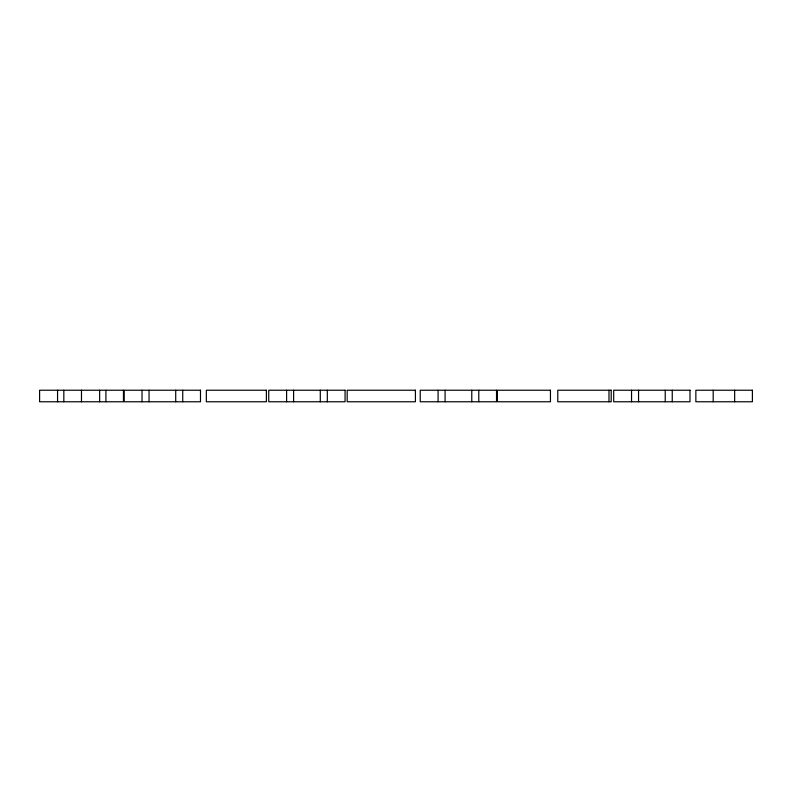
<?xml version="1.0" encoding="UTF-8"?>
<svg xmlns="http://www.w3.org/2000/svg" width="792" height="792" viewBox="0 0 792 792"><rect width="100%" height="100%" fill="white"/><g stroke="black" fill="none" stroke-linecap="round" stroke-linejoin="round"><path stroke-width="1.19" d="M734.659 390.228L734.659 401.772M713.196 390.228L713.196 401.772M672.25 390.228L672.25 401.772M665.231 390.228L665.231 401.772M638.56 390.228L638.56 401.772M631.541 390.228L631.541 401.772M608.979 390.228L608.979 401.772M478.784 390.228L478.784 401.772M471.775 390.228L471.775 401.772M445.094 390.228L445.094 401.772M438.085 390.228L438.085 401.772M327.314 390.228L327.314 401.772M320.295 390.228L320.295 401.772M293.614 390.228L293.614 401.772M286.605 390.228L286.605 401.772M182.734 390.228L182.734 401.772M175.715 390.228L175.715 401.772M149.044 390.228L149.044 401.772M142.025 390.228L142.025 401.772M105.92 390.228L105.92 401.772M99.644 390.228L99.644 401.772M81.477 390.228L81.477 401.772M63.835 390.228L63.835 401.772M57.559 390.228L57.559 401.772M123.453 390.228L39.6 390.228L39.6 401.772L123.453 401.772L123.453 390.228M200.485 390.228L124.176 390.228L124.176 401.772L200.485 401.772L200.485 390.228M266.389 390.228L206.346 390.228L206.346 401.772L266.389 401.772L266.389 390.228M345.055 390.228L268.745 390.228L268.745 401.772L345.055 401.772L345.055 390.228M415.424 390.228L347.183 390.228L347.183 401.772L415.424 401.772L415.424 390.228M496.534 390.228L420.225 390.228L420.225 401.772L496.534 401.772L496.534 390.228M550.45 390.228L497.317 390.228L497.317 401.772L550.45 401.772L550.45 390.228M611.206 390.228L557.776 390.228L557.776 401.772L611.206 401.772L611.206 390.228M690 390.228L613.691 390.228L613.691 401.772L690 401.772L690 390.228M752.4 390.228L695.861 390.228L695.861 401.772L752.4 401.772L752.4 390.228"/></g></svg>
